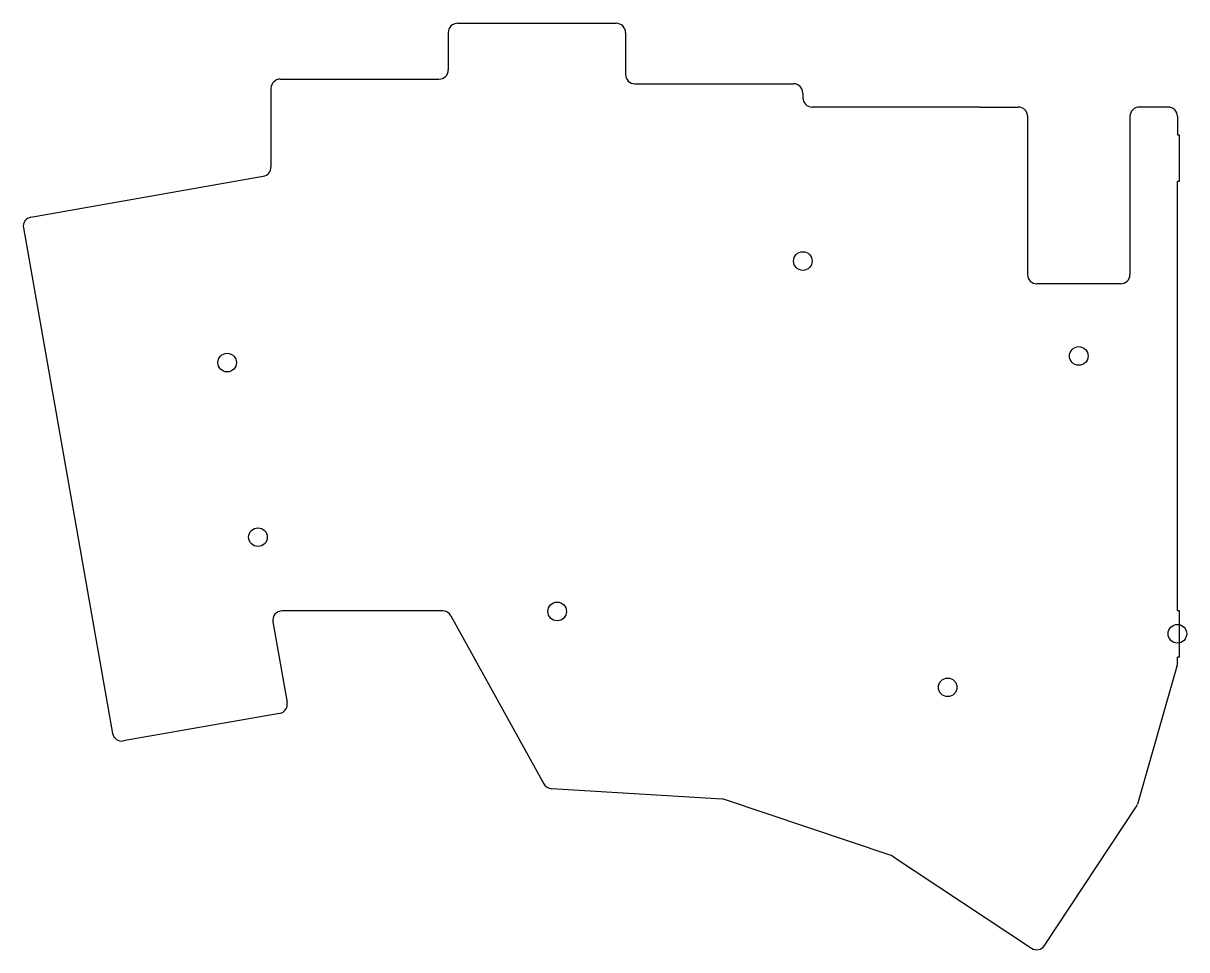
# Model space of a CAD drawing. Extents: x -93 to 32, y -43 to 57.
import ezdxf

# ---------------------------------------------------------------- set-up
doc = ezdxf.new("R2010")
doc.units = 0
doc.layers.add('Sketch002', color=7, linetype='CONTINUOUS')

msp = doc.modelspace()

# ---------------------------------------------------------------- linework, layer by layer
at = {"layer": 'Sketch002'}
for p, q in [((-46.625, 56.625), (-29.575, 56.625)), ((-47.625, 55.625), (-47.625, 51.625)), ((-28.575, 55.625), (-28.575, 51.125)), ((-65.675, 50.625), (-48.625, 50.625)), ((-27.575, 50.125), (-10.525, 50.125)), ((-66.675, 49.625), (-66.675, 41.176)), ((-9.525, 49.125), (-9.525, 48.625)), ((9.525, 47.625), (-8.525, 47.625)), ((9.525, 47.625), (13.625, 47.625)), ((29.725, 47.625), (26.625, 47.625)), ((14.625, 46.625), (14.625, 29.625)), ((25.625, 46.625), (25.625, 29.625)), ((30.725, 46.625), (30.725, 44.625)), ((30.725, 44.625), (30.925, 44.625)), ((30.925, 44.625), (30.925, 39.625)), ((-92.4646, 35.7895), (-67.5014, 40.1912)), ((30.925, 39.625), (30.725, 39.625)), ((30.725, -6.475), (30.725, 39.625)), ((-93.2758, 34.6311), (-83.6991, -19.6811)), ((24.625, 28.625), (15.625, 28.625)), ((-48.2149, -6.525), (-65.4832, -6.525)), ((-47.3397, -7.04126), (-37.3533, -25.1091)), ((30.725, -6.475), (30.925, -6.475)), ((30.925, -6.475), (30.925, -11.475)), ((-66.4681, -7.69865), (-64.9385, -16.3731)), ((30.6867, -12.3591), (26.4341, -27.2788)), ((30.925, -11.475), (30.725, -11.475)), ((30.725, -12.075), (30.725, -11.475)), ((30.725, -12.075), (30.725, -12.085)), ((-65.7497, -17.5315), (-82.5406, -20.4922)), ((-18.2045, -26.7449), (-36.5392, -25.6235)), ((-0.13239, -32.7558), (-17.9483, -26.7947)), ((16.4299, -42.4781), (26.3063, -27.5566)), ((0.10224, -32.8702), (15.0441, -42.76))]:
    msp.add_line(p, q, dxfattribs=at)
for centre in [(-9.525, 31.075), (20.125, 20.875), (-71.3809, 20.1633), (-68.0729, 1.4027), (-35.9246, -6.57548), (30.725, -8.975), (6.03711, -14.732)]:
    msp.add_circle(centre, 1, dxfattribs=at)
for centre, start, end in [((-46.625, 55.625), 90, 180), ((-29.575, 55.625), 0, 90), ((-48.625, 51.625), -90, 0), ((-65.675, 49.625), 90, 180), ((-27.575, 51.125), 180, -90), ((-10.525, 49.125), 0, 90), ((-8.525, 48.625), 180, -90), ((13.625, 46.625), 0, 90), ((26.625, 46.625), 90, 180), ((29.725, 46.625), 0, 90), ((-67.675, 41.176), -80, 0), ((-92.291, 34.8047), 100, -170), ((15.625, 29.625), 180, -90), ((24.625, 29.625), -90, 0), ((-65.4832, -7.525), 90, -170), ((-48.2149, -7.525), 28.93, 90), ((29.725, -12.085), -15.9095, 0), ((-65.9233, -16.5467), -80, 10), ((-82.7143, -19.5074), -170, -80), ((-36.4781, -24.6254), -151.07, -93.5), ((-18.2656, -27.743), 71.5, 86.5), ((25.4724, -27.0046), -33.5, -15.9095), ((-0.4497, -33.7041), 56.5, 71.5), ((15.596, -41.9262), -123.5, -33.5)]:
    msp.add_arc(centre, 1, start, end, dxfattribs=at)

doc.saveas('drawing.dxf')
